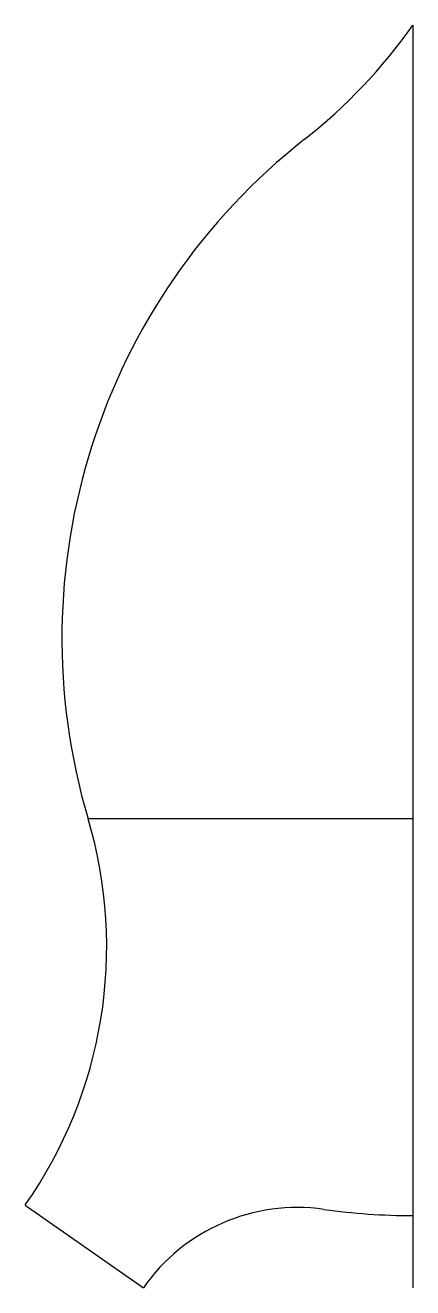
# Model space of a CAD drawing. Header units: millimetres. Extents: x -107 to 0, y -350 to 0.
import ezdxf

# ---------------------------------------------------------------- set-up
doc = ezdxf.new("R2010")
doc.units = ezdxf.units.MM
doc.layers.get('0').update_dxf_attribs({"linetype": 'CONTINUOUS'})

msp = doc.modelspace()

# ---------------------------------------------------------------- linework, layer by layer
for p, q in [((0, 0), (0, -350)), ((0, -220), (-90, -220)), ((-107.43, -327.06), (-74.66, -350))]:
    msp.add_line(p, q)
for centre, radius, start, end in [((-122.67, 86.32), 150, 308.1579, 324.8683), ((78.72, -170), 175.98, 128.1579, 196.5068), ((-209.67, -255.46), 124.82, -35, 16.5068), ((-31.93, -379.92), 52.17, 81.9548, 145), ((0, -154.02), 175.98, 261.9548, 270)]:
    msp.add_arc(centre, radius, start, end)

doc.saveas('drawing.dxf')
